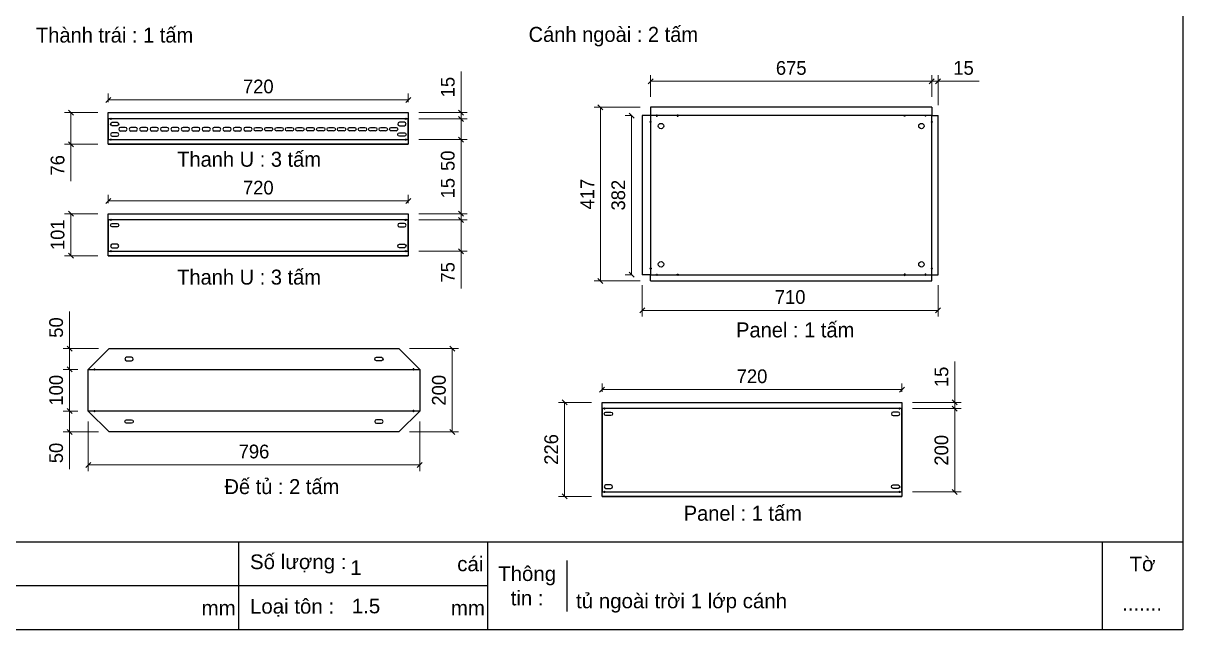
# Model space of a CAD drawing. Header units: millimetres. Extents: x 0 to 5218, y 0 to 3690.
# Drawn here: x 2434 to 5218, y 0 to 1457 of the extents above; entities that cross this region are included whole.
import ezdxf

# ---------------------------------------------------------------- set-up
doc = ezdxf.new("R2010")
doc.units = ezdxf.units.MM
doc.layers.add('CNC', color=7, linetype='Continuous')
doc.layers.add('DIM', color=253, linetype='Continuous')
doc.styles.add('Arial', font='arial.ttf')
doc.dimstyles.new('Dim-33', dxfattribs={"dimtxt": 33, "dimasz": 12, "dimexe": 15, "dimexo": 25, "dimgap": 15, "dimtad": 1, "dimdec": 0, "dimtxsty": 'Standard', "dimblk": 'OBLIQUE', "dimcen": 10, "dimclrd": 5, "dimclre": 5, "dimclrt": 3, "dimazin": 3, "dimtfac": 1, "dimtdec": 0, "dimtmove": 0, "dimatfit": 3, "dimldrblk": 'OPEN30', "dimlwd": 9, "dimlwe": 9})

# ---------------------------------------------------------------- blocks, each defined once
blk = doc.blocks.new('*D24')
at = {"color": 0, "linetype": 'ByBlock', "lineweight": -2}
for p, q in [((3470.2, 669.2), (3458.2, 681.2)), ((3458.2, 481.2), (3470.2, 469.2))]:
    blk.add_line(p, q, dxfattribs=at)
at = {"layer": 'Defpoints', "color": 0, "transparency": 16777216}
for p in [(3336.4, 675.2), (3336.4, 475.2), (3464.2, 475.2)]:
    blk.add_point(p, dxfattribs=at)
at = {"layer": 'DIM', "color": 5, "lineweight": 9, "transparency": 16777216}
for p, q in [((3361.4, 675.2), (3479.2, 675.2)), ((3464.2, 675.2), (3464.2, 475.2)), ((3361.4, 475.2), (3479.2, 475.2))]:
    blk.add_line(p, q, dxfattribs=at)
at = {"layer": 'DIM', "color": 3, "transparency": 16777216, "insert": (3432.4, 575.2), "char_height": 33, "attachment_point": 5, "rotation": 90}
blk.add_mtext('200', dxfattribs=at)
blk = doc.blocks.new('_Oblique')
at = {"color": 0, "linetype": 'ByBlock', "lineweight": -2}
blk.add_line((-0.5, -0.5), (0.5, 0.5), dxfattribs=at)
blk = doc.blocks.new('_Open30')
at = {"color": 0, "linetype": 'ByBlock', "lineweight": -2}
for p, q in [((-1, 0.27), (0, 0)), ((0, 0), (-1, -0.27)), ((0, 0), (-1, 0))]:
    blk.add_line(p, q, dxfattribs=at)
blk = doc.blocks.new('*D25')
at = {"color": 0, "linetype": 'ByBlock', "lineweight": -2}
for p, q in [((2596.4, 402.1), (2584.4, 390.1)), ((3380.4, 390.1), (3392.4, 402.1))]:
    blk.add_line(p, q, dxfattribs=at)
at = {"layer": 'Defpoints', "color": 0, "transparency": 16777216}
for p in [(2590.4, 525.2), (3386.4, 525.2), (3386.4, 396.1)]:
    blk.add_point(p, dxfattribs=at)
at = {"layer": 'DIM', "color": 5, "lineweight": 9, "transparency": 16777216}
for p, q in [((2590.4, 500.2), (2590.4, 381.1)), ((3386.4, 500.2), (3386.4, 381.1)), ((2590.4, 396.1), (3386.4, 396.1))]:
    blk.add_line(p, q, dxfattribs=at)
at = {"layer": 'DIM', "color": 3, "transparency": 16777216, "insert": (2988.4, 427.9), "char_height": 33, "attachment_point": 5}
blk.add_mtext('796', dxfattribs=at)
blk = doc.blocks.new('*D26')
at = {"color": 0, "linetype": 'ByBlock', "lineweight": -2}
for p, q in [((2551.5, 619.2), (2539.5, 631.2)), ((2539.5, 531.2), (2551.5, 519.2))]:
    blk.add_line(p, q, dxfattribs=at)
at = {"layer": 'Defpoints', "color": 0, "transparency": 16777216}
for p in [(2590.4, 625.2), (2545.5, 525.2), (2590.4, 525.2)]:
    blk.add_point(p, dxfattribs=at)
at = {"layer": 'DIM', "color": 5, "lineweight": 9, "transparency": 16777216}
for p, q in [((2565.4, 625.2), (2530.5, 625.2)), ((2545.5, 625.2), (2545.5, 525.2)), ((2565.4, 525.2), (2530.5, 525.2))]:
    blk.add_line(p, q, dxfattribs=at)
at = {"layer": 'DIM', "color": 3, "transparency": 16777216, "insert": (2513.6, 575.2), "char_height": 33, "attachment_point": 5, "rotation": 90}
blk.add_mtext('100', dxfattribs=at)
blk = doc.blocks.new('*D27')
at = {"color": 0, "linetype": 'ByBlock', "lineweight": -2}
for p, q in [((2551.5, 669.2), (2539.5, 681.2)), ((2539.5, 631.2), (2551.5, 619.2))]:
    blk.add_line(p, q, dxfattribs=at)
at = {"layer": 'Defpoints', "color": 0, "transparency": 16777216}
for p in [(2545.5, 675.2), (2640.4, 675.2), (2590.4, 625.2)]:
    blk.add_point(p, dxfattribs=at)
at = {"layer": 'DIM', "color": 5, "lineweight": 9, "transparency": 16777216}
for p, q in [((2545.5, 675.2), (2545.5, 764.4)), ((2615.4, 675.2), (2530.5, 675.2)), ((2545.5, 625.2), (2545.5, 675.2)), ((2565.4, 625.2), (2530.5, 625.2))]:
    blk.add_line(p, q, dxfattribs=at)
at = {"layer": 'DIM', "color": 3, "transparency": 16777216, "insert": (2513.6, 725.8), "char_height": 33, "attachment_point": 5, "rotation": 90}
blk.add_mtext('50', dxfattribs=at)
blk = doc.blocks.new('*D28')
at = {"color": 0, "linetype": 'ByBlock', "lineweight": -2}
for p, q in [((2551.5, 519.2), (2539.5, 531.2)), ((2539.5, 481.2), (2551.5, 469.2))]:
    blk.add_line(p, q, dxfattribs=at)
at = {"layer": 'Defpoints', "color": 0, "transparency": 16777216}
for p in [(2590.4, 525.2), (2545.5, 475.2), (2640.4, 475.2)]:
    blk.add_point(p, dxfattribs=at)
at = {"layer": 'DIM', "color": 5, "lineweight": 9, "transparency": 16777216}
for p, q in [((2565.4, 525.2), (2530.5, 525.2)), ((2545.5, 525.2), (2545.5, 475.2)), ((2615.4, 475.2), (2530.5, 475.2)), ((2545.5, 475.2), (2545.5, 386.1))]:
    blk.add_line(p, q, dxfattribs=at)
at = {"layer": 'DIM', "color": 3, "transparency": 16777216, "insert": (2513.6, 424.6), "char_height": 33, "attachment_point": 5, "rotation": 90}
blk.add_mtext('50', dxfattribs=at)
blk = doc.blocks.new('ovan8.5x20')
at = {"layer": 'CNC', "color": 2, "lineweight": -3}
for p, q in [((5.7, 4.2), (-5.8, 4.2)), ((-5.8, -4.2), (5.7, -4.2))]:
    blk.add_line(p, q, dxfattribs=at)
for centre, start, end in [((-5.8, 0), 90, 270), ((5.7, 0), 270, 90)]:
    blk.add_arc(centre, 4.25, start, end, dxfattribs=at)
blk = doc.blocks.new('f3daunguoc')
at = {"layer": 'CNC', "color": 2, "lineweight": -3}
blk.add_circle((0, 0), 1.5, dxfattribs=at)
blk = doc.blocks.new('*D47')
at = {"color": 0, "linetype": 'ByBlock', "lineweight": -2}
for p, q in [((3829.9, 582.8), (3817.9, 570.8)), ((4537.9, 570.8), (4549.9, 582.8))]:
    blk.add_line(p, q, dxfattribs=at)
at = {"layer": 'Defpoints', "color": 0, "ltscale": 3, "transparency": 16777216}
for p in [(4543.9, 576.8), (3823.9, 546.1), (4543.9, 546.1)]:
    blk.add_point(p, dxfattribs=at)
at = {"layer": 'DIM', "color": 5, "lineweight": 9, "ltscale": 3, "transparency": 16777216}
for p, q in [((3823.9, 571.1), (3823.9, 591.8)), ((4543.9, 571.1), (4543.9, 591.8)), ((3823.9, 576.8), (4543.9, 576.8))]:
    blk.add_line(p, q, dxfattribs=at)
at = {"layer": 'DIM', "color": 3, "ltscale": 3, "transparency": 16777216, "insert": (4183.9, 608.6), "char_height": 33, "attachment_point": 5}
blk.add_mtext('720', dxfattribs=at)
blk = doc.blocks.new('*D48')
at = {"color": 0, "linetype": 'ByBlock', "lineweight": -2}
for p, q in [((3740, 540.1), (3728, 552.1)), ((3728, 326.1), (3740, 314.1))]:
    blk.add_line(p, q, dxfattribs=at)
at = {"layer": 'Defpoints', "color": 0, "ltscale": 3, "transparency": 16777216}
for p in [(3823.9, 546.1), (3734, 320.1), (3823.9, 320.1)]:
    blk.add_point(p, dxfattribs=at)
at = {"layer": 'DIM', "color": 5, "lineweight": 9, "ltscale": 3, "transparency": 16777216}
for p, q in [((3798.9, 546.1), (3719, 546.1)), ((3734, 546.1), (3734, 320.1)), ((3798.9, 320.1), (3719, 320.1))]:
    blk.add_line(p, q, dxfattribs=at)
at = {"layer": 'DIM', "color": 3, "ltscale": 3, "transparency": 16777216, "insert": (3702.1, 433.1), "char_height": 33, "attachment_point": 5, "rotation": 90}
blk.add_mtext('226', dxfattribs=at)
blk = doc.blocks.new('*D49')
at = {"color": 0, "linetype": 'ByBlock', "lineweight": -2}
for p, q in [((4664.7, 552.1), (4676.7, 540.1)), ((4676.7, 525.1), (4664.7, 537.1))]:
    blk.add_line(p, q, dxfattribs=at)
at = {"layer": 'Defpoints', "color": 0, "ltscale": 3, "transparency": 16777216}
for p in [(4543.9, 546.1), (4543.9, 531.1), (4670.7, 546.1)]:
    blk.add_point(p, dxfattribs=at)
at = {"layer": 'DIM', "color": 5, "lineweight": 9, "ltscale": 3, "transparency": 16777216}
for p, q in [((4670.7, 546.1), (4670.7, 644.6)), ((4568.9, 546.1), (4685.7, 546.1)), ((4568.9, 531.1), (4685.7, 531.1)), ((4670.7, 531.1), (4670.7, 546.1)), ((4670.7, 531.1), (4670.7, 519.1))]:
    blk.add_line(p, q, dxfattribs=at)
at = {"layer": 'DIM', "color": 3, "ltscale": 3, "transparency": 16777216, "insert": (4638.8, 607.3), "char_height": 33, "attachment_point": 5, "rotation": 90}
blk.add_mtext('15', dxfattribs=at)
blk = doc.blocks.new('*D50')
at = {"color": 0, "linetype": 'ByBlock', "lineweight": -2}
for p, q in [((4676.7, 525.1), (4664.7, 537.1)), ((4664.7, 337.1), (4676.7, 325.1))]:
    blk.add_line(p, q, dxfattribs=at)
at = {"layer": 'Defpoints', "color": 0, "ltscale": 3, "transparency": 16777216}
for p in [(4543.9, 531.1), (4543.9, 331.1), (4670.7, 331.1)]:
    blk.add_point(p, dxfattribs=at)
at = {"layer": 'DIM', "color": 5, "lineweight": 9, "ltscale": 3, "transparency": 16777216}
for p, q in [((4568.9, 531.1), (4685.7, 531.1)), ((4670.7, 531.1), (4670.7, 331.1)), ((4568.9, 331.1), (4685.7, 331.1))]:
    blk.add_line(p, q, dxfattribs=at)
at = {"layer": 'DIM', "color": 3, "ltscale": 3, "transparency": 16777216, "insert": (4638.8, 431.1), "char_height": 33, "attachment_point": 5, "rotation": 90}
blk.add_mtext('200', dxfattribs=at)
blk = doc.blocks.new('*D51')
at = {"color": 0, "linetype": 'ByBlock', "lineweight": -2}
for p, q in [((2644.7, 1035.7), (2632.7, 1023.7)), ((3352.7, 1023.7), (3364.7, 1035.7))]:
    blk.add_line(p, q, dxfattribs=at)
at = {"layer": 'Defpoints', "color": 0, "ltscale": 3, "transparency": 16777216}
for p in [(3358.7, 1029.7), (2638.7, 999.1), (3358.7, 999.1)]:
    blk.add_point(p, dxfattribs=at)
at = {"layer": 'DIM', "color": 5, "lineweight": 9, "ltscale": 3, "transparency": 16777216}
for p, q in [((2638.7, 1024.1), (2638.7, 1044.7)), ((3358.7, 1024.1), (3358.7, 1044.7)), ((2638.7, 1029.7), (3358.7, 1029.7))]:
    blk.add_line(p, q, dxfattribs=at)
at = {"layer": 'DIM', "color": 3, "ltscale": 3, "transparency": 16777216, "insert": (2998.7, 1061.5), "char_height": 33, "attachment_point": 5}
blk.add_mtext('720', dxfattribs=at)
blk = doc.blocks.new('*D52')
at = {"color": 0, "linetype": 'ByBlock', "lineweight": -2}
for p, q in [((2554.8, 993.1), (2542.8, 1005.1)), ((2542.8, 904.1), (2554.8, 892.1))]:
    blk.add_line(p, q, dxfattribs=at)
at = {"layer": 'Defpoints', "color": 0, "ltscale": 3, "transparency": 16777216}
for p in [(2638.7, 999.1), (2548.8, 898.1), (2638.7, 898.1)]:
    blk.add_point(p, dxfattribs=at)
at = {"layer": 'DIM', "color": 5, "lineweight": 9, "ltscale": 3, "transparency": 16777216}
for p, q in [((2613.7, 999.1), (2533.8, 999.1)), ((2548.8, 999.1), (2548.8, 898.1)), ((2613.7, 898.1), (2533.8, 898.1))]:
    blk.add_line(p, q, dxfattribs=at)
at = {"layer": 'DIM', "color": 3, "ltscale": 3, "transparency": 16777216, "insert": (2517, 948.6), "char_height": 33, "attachment_point": 5, "rotation": 90}
blk.add_mtext('101', dxfattribs=at)
blk = doc.blocks.new('*D53')
at = {"color": 0, "linetype": 'ByBlock', "lineweight": -2}
for p, q in [((3479.5, 1005.1), (3491.5, 993.1)), ((3491.5, 978.1), (3479.5, 990.1))]:
    blk.add_line(p, q, dxfattribs=at)
at = {"layer": 'Defpoints', "color": 0, "ltscale": 3, "transparency": 16777216}
for p in [(3358.7, 999.1), (3358.7, 984.1), (3485.5, 999.1)]:
    blk.add_point(p, dxfattribs=at)
at = {"layer": 'DIM', "color": 5, "lineweight": 9, "ltscale": 3, "transparency": 16777216}
for p, q in [((3485.5, 999.1), (3485.5, 1097.5)), ((3383.7, 999.1), (3500.5, 999.1)), ((3383.7, 984.1), (3500.5, 984.1)), ((3485.5, 984.1), (3485.5, 999.1)), ((3485.5, 984.1), (3485.5, 972.1))]:
    blk.add_line(p, q, dxfattribs=at)
at = {"layer": 'DIM', "color": 3, "ltscale": 3, "transparency": 16777216, "insert": (3453.7, 1060.3), "char_height": 33, "attachment_point": 5, "rotation": 90}
blk.add_mtext('15', dxfattribs=at)
blk = doc.blocks.new('*D54')
at = {"color": 0, "linetype": 'ByBlock', "lineweight": -2}
for p, q in [((3491.5, 978.1), (3479.5, 990.1)), ((3479.5, 915.1), (3491.5, 903.1))]:
    blk.add_line(p, q, dxfattribs=at)
at = {"layer": 'Defpoints', "color": 0, "ltscale": 3, "transparency": 16777216}
for p in [(3358.7, 984.1), (3358.7, 909.1), (3485.5, 909.1)]:
    blk.add_point(p, dxfattribs=at)
at = {"layer": 'DIM', "color": 5, "lineweight": 9, "ltscale": 3, "transparency": 16777216}
for p, q in [((3383.7, 984.1), (3500.5, 984.1)), ((3485.5, 984.1), (3485.5, 909.1)), ((3383.7, 909.1), (3500.5, 909.1)), ((3485.5, 909.1), (3485.5, 819.8))]:
    blk.add_line(p, q, dxfattribs=at)
at = {"layer": 'DIM', "color": 3, "ltscale": 3, "transparency": 16777216, "insert": (3453.7, 858.4), "char_height": 33, "attachment_point": 5, "rotation": 90}
blk.add_mtext('75', dxfattribs=at)
blk = doc.blocks.new('*D55')
at = {"color": 0, "linetype": 'ByBlock', "lineweight": -2}
for p, q in [((2644.7, 1278.5), (2632.7, 1266.5)), ((3352.7, 1266.5), (3364.7, 1278.5))]:
    blk.add_line(p, q, dxfattribs=at)
at = {"layer": 'Defpoints', "color": 0, "ltscale": 3, "transparency": 16777216}
for p in [(3358.7, 1272.5), (2638.7, 1241.9), (3358.7, 1241.9)]:
    blk.add_point(p, dxfattribs=at)
at = {"layer": 'DIM', "color": 5, "lineweight": 9, "ltscale": 3, "transparency": 16777216}
for p, q in [((2638.7, 1266.9), (2638.7, 1287.5)), ((3358.7, 1266.9), (3358.7, 1287.5)), ((2638.7, 1272.5), (3358.7, 1272.5))]:
    blk.add_line(p, q, dxfattribs=at)
at = {"layer": 'DIM', "color": 3, "ltscale": 3, "transparency": 16777216, "insert": (2998.7, 1304.4), "char_height": 33, "attachment_point": 5}
blk.add_mtext('720', dxfattribs=at)
blk = doc.blocks.new('*D56')
at = {"color": 0, "linetype": 'ByBlock', "lineweight": -2}
for p, q in [((2554.8, 1235.9), (2542.8, 1247.9)), ((2542.8, 1171.9), (2554.8, 1159.9))]:
    blk.add_line(p, q, dxfattribs=at)
at = {"layer": 'Defpoints', "color": 0, "ltscale": 3, "transparency": 16777216}
for p in [(2638.7, 1241.9), (2548.8, 1165.9), (2638.7, 1165.9)]:
    blk.add_point(p, dxfattribs=at)
at = {"layer": 'DIM', "color": 5, "lineweight": 9, "ltscale": 3, "transparency": 16777216}
for p, q in [((2613.7, 1241.9), (2533.8, 1241.9)), ((2548.8, 1241.9), (2548.8, 1165.9)), ((2613.7, 1165.9), (2533.8, 1165.9)), ((2548.8, 1165.9), (2548.8, 1076.9))]:
    blk.add_line(p, q, dxfattribs=at)
at = {"layer": 'DIM', "color": 3, "ltscale": 3, "transparency": 16777216, "insert": (2517, 1115.4), "char_height": 33, "attachment_point": 5, "rotation": 90}
blk.add_mtext('76', dxfattribs=at)
blk = doc.blocks.new('*D57')
at = {"color": 0, "linetype": 'ByBlock', "lineweight": -2}
for p, q in [((3479.5, 1247.9), (3491.5, 1235.9)), ((3491.5, 1220.9), (3479.5, 1232.9))]:
    blk.add_line(p, q, dxfattribs=at)
at = {"layer": 'Defpoints', "color": 0, "ltscale": 3, "transparency": 16777216}
for p in [(3358.7, 1241.9), (3358.7, 1226.9), (3485.5, 1241.9)]:
    blk.add_point(p, dxfattribs=at)
at = {"layer": 'DIM', "color": 5, "lineweight": 9, "ltscale": 3, "transparency": 16777216}
for p, q in [((3485.5, 1241.9), (3485.5, 1340.3)), ((3383.7, 1241.9), (3500.5, 1241.9)), ((3383.7, 1226.9), (3500.5, 1226.9)), ((3485.5, 1226.9), (3485.5, 1241.9)), ((3485.5, 1226.9), (3485.5, 1214.9))]:
    blk.add_line(p, q, dxfattribs=at)
at = {"layer": 'DIM', "color": 3, "ltscale": 3, "transparency": 16777216, "insert": (3453.7, 1303.1), "char_height": 33, "attachment_point": 5, "rotation": 90}
blk.add_mtext('15', dxfattribs=at)
blk = doc.blocks.new('*D58')
at = {"color": 0, "linetype": 'ByBlock', "lineweight": -2}
for p, q in [((3491.5, 1220.9), (3479.5, 1232.9)), ((3479.5, 1182.9), (3491.5, 1170.9))]:
    blk.add_line(p, q, dxfattribs=at)
at = {"layer": 'Defpoints', "color": 0, "ltscale": 3, "transparency": 16777216}
for p in [(3358.7, 1226.9), (3358.7, 1176.9), (3485.5, 1176.9)]:
    blk.add_point(p, dxfattribs=at)
at = {"layer": 'DIM', "color": 5, "lineweight": 9, "ltscale": 3, "transparency": 16777216}
for p, q in [((3383.7, 1226.9), (3500.5, 1226.9)), ((3485.5, 1226.9), (3485.5, 1176.9)), ((3383.7, 1176.9), (3500.5, 1176.9)), ((3485.5, 1176.9), (3485.5, 1087.7))]:
    blk.add_line(p, q, dxfattribs=at)
at = {"layer": 'DIM', "color": 3, "ltscale": 3, "transparency": 16777216, "insert": (3453.7, 1126.3), "char_height": 33, "attachment_point": 5, "rotation": 90}
blk.add_mtext('50', dxfattribs=at)
blk = doc.blocks.new('*D65')
at = {"color": 5, "lineweight": 9, "ltscale": 3, "transparency": 16777216}
for p, q in [((4615.5, 1317), (4603.5, 1317)), ((4615.5, 1279.6), (4615.5, 1332)), ((4615.5, 1317), (4630.5, 1317)), ((4630.5, 1259.6), (4630.5, 1332)), ((4630.5, 1317), (4728.9, 1317))]:
    blk.add_line(p, q, dxfattribs=at)
at = {"color": 0, "linetype": 'ByBlock', "lineweight": -2}
for p, q in [((4609.5, 1311), (4621.5, 1323)), ((4636.5, 1323), (4624.5, 1311))]:
    blk.add_line(p, q, dxfattribs=at)
at = {"layer": 'Defpoints', "color": 0, "ltscale": 3, "transparency": 16777216}
for p in [(4630.5, 1317), (4615.5, 1254.6), (4630.5, 1234.6)]:
    blk.add_point(p, dxfattribs=at)
at = {"color": 3, "ltscale": 3, "transparency": 16777216, "insert": (4691.7, 1348.9), "char_height": 33, "attachment_point": 5}
blk.add_mtext('15', dxfattribs=at)
blk = doc.blocks.new('*D66')
at = {"color": 0, "linetype": 'ByBlock', "lineweight": -2}
for p, q in [((3946.5, 1323), (3934.5, 1311)), ((4609.5, 1311), (4621.5, 1323))]:
    blk.add_line(p, q, dxfattribs=at)
at = {"color": 5, "lineweight": 9, "ltscale": 3, "transparency": 16777216}
for p, q in [((3940.5, 1279.6), (3940.5, 1332)), ((4615.5, 1317), (3940.5, 1317)), ((4615.5, 1279.6), (4615.5, 1332))]:
    blk.add_line(p, q, dxfattribs=at)
at = {"layer": 'Defpoints', "color": 0, "ltscale": 3, "transparency": 16777216}
for p in [(3940.5, 1317), (3940.5, 1254.6), (4615.5, 1254.6)]:
    blk.add_point(p, dxfattribs=at)
at = {"color": 3, "ltscale": 3, "transparency": 16777216, "insert": (4278, 1348.9), "char_height": 33, "attachment_point": 5}
blk.add_mtext('675', dxfattribs=at)
blk = doc.blocks.new('*D67')
at = {"color": 5, "lineweight": 9, "ltscale": 3, "transparency": 16777216}
for p, q in [((3915.5, 1254.6), (3805, 1254.6)), ((3820, 1254.6), (3820, 837.6)), ((3915.5, 837.6), (3805, 837.6))]:
    blk.add_line(p, q, dxfattribs=at)
at = {"color": 0, "linetype": 'ByBlock', "lineweight": -2}
for p, q in [((3826, 1248.6), (3814, 1260.6)), ((3814, 843.6), (3826, 831.6))]:
    blk.add_line(p, q, dxfattribs=at)
at = {"layer": 'Defpoints', "color": 0, "ltscale": 3, "transparency": 16777216}
for p in [(3940.5, 1254.6), (3820, 837.6), (3940.5, 837.6)]:
    blk.add_point(p, dxfattribs=at)
at = {"color": 3, "ltscale": 3, "transparency": 16777216, "insert": (3788.5, 1046.1), "char_height": 33, "attachment_point": 5, "rotation": 90}
blk.add_mtext('417', dxfattribs=at)
blk = doc.blocks.new('*D68')
at = {"color": 5, "lineweight": 9, "ltscale": 3, "transparency": 16777216}
for p, q in [((3895.5, 1234.6), (3879.8, 1234.6)), ((3894.8, 1234.6), (3894.8, 852.6)), ((3895.5, 852.6), (3879.8, 852.6))]:
    blk.add_line(p, q, dxfattribs=at)
at = {"color": 0, "linetype": 'ByBlock', "lineweight": -2}
for p, q in [((3900.8, 1228.6), (3888.8, 1240.6)), ((3888.8, 858.6), (3900.8, 846.6))]:
    blk.add_line(p, q, dxfattribs=at)
at = {"layer": 'Defpoints', "color": 0, "ltscale": 3, "transparency": 16777216}
for p in [(3920.5, 1234.6), (3894.8, 852.6), (3920.5, 852.6)]:
    blk.add_point(p, dxfattribs=at)
at = {"color": 3, "ltscale": 3, "transparency": 16777216, "insert": (3863, 1043.6), "char_height": 33, "attachment_point": 5, "rotation": 90}
blk.add_mtext('382', dxfattribs=at)
blk = doc.blocks.new('*D69')
at = {"color": 5, "lineweight": 9, "ltscale": 3, "transparency": 16777216}
for p, q in [((3920.5, 827.6), (3920.5, 752)), ((4630.5, 827.6), (4630.5, 752)), ((3920.5, 767), (4630.5, 767))]:
    blk.add_line(p, q, dxfattribs=at)
at = {"color": 0, "linetype": 'ByBlock', "lineweight": -2}
for p, q in [((3926.5, 773), (3914.5, 761)), ((4624.5, 761), (4636.5, 773))]:
    blk.add_line(p, q, dxfattribs=at)
at = {"layer": 'Defpoints', "color": 0, "ltscale": 3, "transparency": 16777216}
for p in [(3920.5, 852.6), (4630.5, 852.6), (4630.5, 767)]:
    blk.add_point(p, dxfattribs=at)
at = {"color": 3, "ltscale": 3, "transparency": 16777216, "insert": (4275.5, 798.9), "char_height": 33, "attachment_point": 5}
blk.add_mtext('710', dxfattribs=at)
blk = doc.blocks.new('KHUNG CHUẨN')
at = {"color": 7}
for p, q in [((19889.2, -28535.2), (16919.2, -28535.2)), ((18599.2, -28535.2), (18599.2, -28655.2)), ((18939.2, -28535.2), (18939.2, -28655.2)), ((19779.2, -28535.2), (19779.2, -28655.2)), ((19047.6, -28560.2), (19047.6, -28630.2)), ((18939.2, -28595.2), (16919.2, -28595.2))]:
    blk.add_line(p, q, dxfattribs=at)
blk.add_lwpolyline([(16919.2, -26555.2), (19889.2, -26555.2), (19889.2, -28655.2), (16919.2, -28655.2)], close=True, dxfattribs=at)
at = {"color": 2, "char_height": 20, "style": 'Arial'}
for s, insert, width, attachment_point in [('  Số lượng :', (18599.2, -28565.2), 917.634, 4), ('cái', (18897.9, -28565.2), 63.517, 4), ('Thông\\Ptin :', (18993.4, -28595.2), 108.311, 5), ('Tờ', (19834.2, -28565.2), 110, 5), ('  Loại tôn :', (18599.2, -28625.2), 917.634, 4), ('mm', (18548.6, -28625.2), 73.831, 4), ('mm', (18889.2, -28625.2), 917.634, 4)]:
    blk.add_mtext(s, dxfattribs=dict(at, insert=insert, width=width, attachment_point=attachment_point))
at = {"color": 3, "style": 'Arial'}
for tag, p in [('#01', (17055.6, -28580.1)), ('#02', (17431.4, -28580.1)), ('#03', (18030.6, -28580.1)), ('#08', (18751.7, -28580.1)), ('#10', (19064.8, -28580.1)), ('#04', (17024.8, -28634.6)), ('#05', (17308.5, -28633)), ('#06', (17632.7, -28633.7)), ('#07', (18002, -28634.7)), ('#09', (18753.8, -28632.6)), ('#11', (19060.3, -28625.7)), ('#12', (19806.5, -28628.9))]:
    blk.add_attdef(tag, p, '', height=20, dxfattribs=at)

msp = doc.modelspace()

# ---------------------------------------------------------------- linework, layer by layer
at = {"ltscale": 3}
for p, q in [((2638.7, 1241.9), (3358.7, 1241.9)), ((2638.7, 1165.9), (3358.7, 1165.9)), ((2638.7, 999.1), (3358.7, 999.1)), ((2638.7, 898.1), (3358.7, 898.1)), ((3823.9, 546.1), (4543.9, 546.1)), ((3823.9, 320.1), (4543.9, 320.1))]:
    msp.add_line(p, q, dxfattribs=at)
at = {"color": 7}
for p, q in [((2590.4, 625.2), (2640.4, 675.2)), ((2640.4, 675.2), (3336.4, 675.2)), ((3336.4, 675.2), (3386.4, 625.2)), ((2590.4, 625.2), (3386.4, 625.2)), ((2590.4, 525.2), (2590.4, 625.2)), ((3386.4, 625.2), (3386.4, 525.2)), ((3386.4, 525.2), (2590.4, 525.2)), ((2590.4, 525.2), (2640.4, 475.2)), ((3386.4, 525.2), (3336.4, 475.2)), ((3336.4, 475.2), (2640.4, 475.2))]:
    msp.add_line(p, q, dxfattribs=at)
at = {"ltscale": 3}
for points in [[(3940.5, 1254.6), (3940.5, 1234.6), (3920.5, 1234.6)], [(4615.5, 1254.6), (4615.5, 1234.6), (4630.5, 1234.6)], [(3940.5, 837.6), (3940.5, 852.6), (3920.5, 852.6)], [(4615.5, 837.6), (4615.5, 852.6), (4630.5, 852.6)]]:
    msp.add_lwpolyline(points, dxfattribs=at)
at = {"color": 7, "ltscale": 3}
for points in [[(4615.5, 1254.6), (3940.5, 1254.6)], [(3920.5, 1234.6), (3920.5, 852.6)], [(4630.5, 852.6), (4630.5, 1234.6)], [(3940.5, 837.6), (4615.5, 837.6)]]:
    msp.add_lwpolyline(points, dxfattribs=at)
at = {"ltscale": 3}
for points in [[(2638.7, 1241.9), (3358.7, 1241.9), (3358.7, 1165.9), (2638.7, 1165.9)], [(2638.7, 1176.9), (3358.7, 1176.9), (3358.7, 1226.9), (2638.7, 1226.9)], [(2638.7, 999.1), (3358.7, 999.1), (3358.7, 898.1), (2638.7, 898.1)], [(2638.7, 909.1), (3358.7, 909.1), (3358.7, 984.1), (2638.7, 984.1)], [(3823.9, 546.1), (4543.9, 546.1), (4543.9, 320.1), (3823.9, 320.1)], [(3823.9, 331.1), (4543.9, 331.1), (4543.9, 531.1), (3823.9, 531.1)]]:
    msp.add_lwpolyline(points, close=True, dxfattribs=at)
at = {"color": 7, "ltscale": 3}
msp.add_lwpolyline([(3940.5, 852.6), (4615.5, 852.6), (4615.5, 1234.6), (3940.5, 1234.6)], close=True, dxfattribs=at)
at = {"ltscale": 3}
for centre in [(2644.7, 1226.9), (3352.7, 1226.9), (2644.7, 1176.9), (3352.7, 1176.9), (2644.7, 984.1), (3352.7, 984.1), (2644.7, 909.1), (3352.7, 909.1), (3829.9, 531.1), (4537.9, 531.1), (3829.9, 331.1), (4537.9, 331.1)]:
    msp.add_circle(centre, 1.5, dxfattribs=at)
at = {"color": 2, "ltscale": 3}
for centre in [(3965.5, 1209.6), (4590.5, 1209.6), (3965.5, 877.6), (4590.5, 877.6)]:
    msp.add_circle(centre, 6.5, dxfattribs=at)

# ---------------------------------------------------------------- block references
at = {"color": 3}
ref = msp.add_blockref('KHUNG CHUẨN', (-29725.8, 50344.8), dxfattribs=dict(at, xscale=1.756919999987985, yscale=1.756919999987985, zscale=1.756919999987985))
ref.add_attrib('#08', '1', (3219.5, 131.9), dxfattribs={"color": 3, "height": 35.1, "style": 'Arial'})
ref.add_attrib('#09', '1.5', (3223.2, 39.6), dxfattribs={"color": 3, "height": 35.14, "style": 'Arial'})
ref.add_attrib('#11', 'tủ ngoài trời 1 lớp cánh', (3761.6, 51.8), dxfattribs={"color": 3, "height": 35.138, "style": 'Arial'})
ref.add_attrib('#12', '.......', (5072.6, 46.1), dxfattribs={"color": 3, "height": 35.14, "style": 'Arial'})
at = {"lineweight": -3, "xscale": -1}
for p, rotation in [((3955.5, 1234.6), 180), ((4005.5, 1234.6), 180), ((3940.5, 1219.6), 180), ((3371.4, 625.2), 90), ((3371.4, 525.2), 90)]:
    msp.add_blockref('f3daunguoc', p, dxfattribs=dict(at, rotation=rotation))
at = {"lineweight": -3}
for p, rotation in [((4550.5, 1234.6), 180), ((4600.5, 1234.6), 180), ((4615.5, 1219.6), 180), ((2605.4, 625.2), 270), ((2605.4, 525.2), 270)]:
    msp.add_blockref('f3daunguoc', p, dxfattribs=dict(at, rotation=rotation))
for p in [(3940.5, 867.6), (3955.5, 852.6), (4005.5, 852.6)]:
    msp.add_blockref('f3daunguoc', p, dxfattribs=at)
at = {"lineweight": -3, "xscale": -1}
for p in [(4615.5, 867.6), (4550.5, 852.6), (4600.5, 852.6)]:
    msp.add_blockref('f3daunguoc', p, dxfattribs=at)
at = {"layer": 'CNC', "lineweight": -3, "xscale": -1, "rotation": 180}
for p in [(2654, 1214.4), (2998.7, 1201.9), (3023.7, 1201.9), (3048.7, 1201.9), (3073.7, 1201.9), (3098.7, 1201.9), (3123.7, 1201.9), (3148.7, 1201.9), (3173.7, 1201.9), (3198.7, 1201.9), (3223.7, 1201.9), (3248.7, 1201.9), (3273.7, 1201.9), (3298.7, 1201.9), (3323.7, 1201.9), (2654, 971.6), (3288.4, 650.2), (3839.1, 518.6)]:
    msp.add_blockref('ovan8.5x20', p, dxfattribs=at)
at = {"layer": 'CNC', "lineweight": -3, "rotation": 180}
for p in [(2673.7, 1201.9), (2698.7, 1201.9), (2723.7, 1201.9), (2748.7, 1201.9), (2773.7, 1201.9), (2798.7, 1201.9), (2823.7, 1201.9), (2848.7, 1201.9), (2873.7, 1201.9), (2898.7, 1201.9), (2923.7, 1201.9), (2948.7, 1201.9), (2973.7, 1201.9), (3343.5, 1214.4), (3343.5, 971.6), (2688.4, 650.2), (4528.6, 518.6)]:
    msp.add_blockref('ovan8.5x20', p, dxfattribs=at)
at = {"layer": 'CNC', "lineweight": -3}
for p in [(2654, 1189.4), (2654, 921.6), (3288.4, 500.2), (3839.1, 343.6)]:
    msp.add_blockref('ovan8.5x20', p, dxfattribs=at)
at = {"layer": 'CNC', "lineweight": -3, "xscale": -1}
for p in [(3343.5, 1189.4), (3343.5, 921.6), (2688.4, 500.2), (4528.6, 343.6)]:
    msp.add_blockref('ovan8.5x20', p, dxfattribs=at)

# ---------------------------------------------------------------- texts
at = {"color": 2, "char_height": 36, "attachment_point": 5}
for s, insert, width in [('Thành trái : 1 tấm', (2653.8, 1427.8), 575), ('Cánh ngoài : 2 tấm', (3851, 1424.2), 575), ('Thanh U : 3 tấm', (2976.6, 1129.6), 775), ('Thanh U : 3 tấm', (2976.6, 846.6), 775), ('Panel : 1 tấm', (4287.6, 719.8), 775), ('Đế tủ : 2 tấm', (3055.3, 343.6), 775), ('Panel : 1 tấm', (4161.8, 279.6), 775)]:
    msp.add_mtext(s, dxfattribs=dict(at, insert=insert, width=width))

# ---------------------------------------------------------------- dimensions: what is measured, and where the dimension line sits
at = {"ltscale": 3}
for base, p1, p2, picture, middle in [((3940.5, 1317), (4615.5, 1254.6), (3940.5, 1254.6), '*D66', (4278, 1348.9)), ((4630.5, 1317), (4615.5, 1254.6), (4630.5, 1234.6), '*D65', (4691.7, 1348.9)), ((4630.5, 767), (3920.5, 852.6), (4630.5, 852.6), '*D69', (4275.5, 798.9))]:
    dim = msp.add_linear_dim(base=base, p1=p1, p2=p2, dimstyle='Dim-33', dxfattribs=at)
    dim.commit()
    dim.dimension.update_dxf_attribs({"geometry": picture, "text_midpoint": middle})
for base, p1, p2, picture, middle in [((3820, 837.6), (3940.5, 1254.6), (3940.5, 837.6), '*D67', (3788.5, 1046.1)), ((3894.8, 852.6), (3920.5, 1234.6), (3920.5, 852.6), '*D68', (3863, 1043.6))]:
    dim = msp.add_linear_dim(base=base, p1=p1, p2=p2, angle=90, dimstyle='Dim-33', dxfattribs=at)
    dim.commit()
    dim.dimension.update_dxf_attribs({"geometry": picture, "text_midpoint": middle})
at = {"layer": 'DIM', "ltscale": 3}
for base, p1, p2, picture, middle in [((3485.5, 1241.9), (3358.7, 1226.9), (3358.7, 1241.9), '*D57', (3453.7, 1303.1)), ((2548.8, 1165.9), (2638.7, 1241.9), (2638.7, 1165.9), '*D56', (2517, 1115.4)), ((3485.5, 1176.9), (3358.7, 1226.9), (3358.7, 1176.9), '*D58', (3453.7, 1126.3)), ((3485.5, 999.1), (3358.7, 984.1), (3358.7, 999.1), '*D53', (3453.7, 1060.3)), ((2548.8, 898.1), (2638.7, 999.1), (2638.7, 898.1), '*D52', (2517, 948.6)), ((3485.5, 909.1), (3358.7, 984.1), (3358.7, 909.1), '*D54', (3453.7, 858.4)), ((4670.7, 546.1), (4543.9, 531.1), (4543.9, 546.1), '*D49', (4638.8, 607.3)), ((3734, 320.1), (3823.9, 546.1), (3823.9, 320.1), '*D48', (3702.1, 433.1)), ((4670.7, 331.1), (4543.9, 531.1), (4543.9, 331.1), '*D50', (4638.8, 431.1))]:
    dim = msp.add_linear_dim(base=base, p1=p1, p2=p2, angle=90, dimstyle='Dim-33', dxfattribs=at)
    dim.commit()
    dim.dimension.update_dxf_attribs({"geometry": picture, "text_midpoint": middle})
for base, p1, p2, picture, middle in [((3358.7, 1272.5), (2638.7, 1241.9), (3358.7, 1241.9), '*D55', (2998.7, 1304.4)), ((3358.7, 1029.7), (2638.7, 999.1), (3358.7, 999.1), '*D51', (2998.7, 1061.5)), ((4543.9, 576.8), (3823.9, 546.1), (4543.9, 546.1), '*D47', (4183.9, 608.6))]:
    dim = msp.add_linear_dim(base=base, p1=p1, p2=p2, dimstyle='Dim-33', dxfattribs=at)
    dim.commit()
    dim.dimension.update_dxf_attribs({"geometry": picture, "text_midpoint": middle})
at = {"layer": 'DIM', "color": 7}
for base, p1, p2, picture, middle in [((2545.5, 675.2), (2590.4, 625.2), (2640.4, 675.2), '*D27', (2513.6, 725.8)), ((3464.2, 475.2), (3336.4, 675.2), (3336.4, 475.2), '*D24', (3432.4, 575.2)), ((2545.5, 525.2), (2590.4, 625.2), (2590.4, 525.2), '*D26', (2513.6, 575.2)), ((2545.5, 475.2), (2590.4, 525.2), (2640.4, 475.2), '*D28', (2513.6, 424.6))]:
    dim = msp.add_linear_dim(base=base, p1=p1, p2=p2, angle=90, dimstyle='Dim-33', dxfattribs=at)
    dim.commit()
    dim.dimension.update_dxf_attribs({"geometry": picture, "text_midpoint": middle})
dim = msp.add_linear_dim(base=(3386.4, 396.1), p1=(2590.4, 525.2), p2=(3386.4, 525.2), dimstyle='Dim-33', dxfattribs=at)
dim.commit()
dim.dimension.update_dxf_attribs({"geometry": '*D25', "text_midpoint": (2988.4, 427.9)})

doc.saveas('drawing.dxf')
